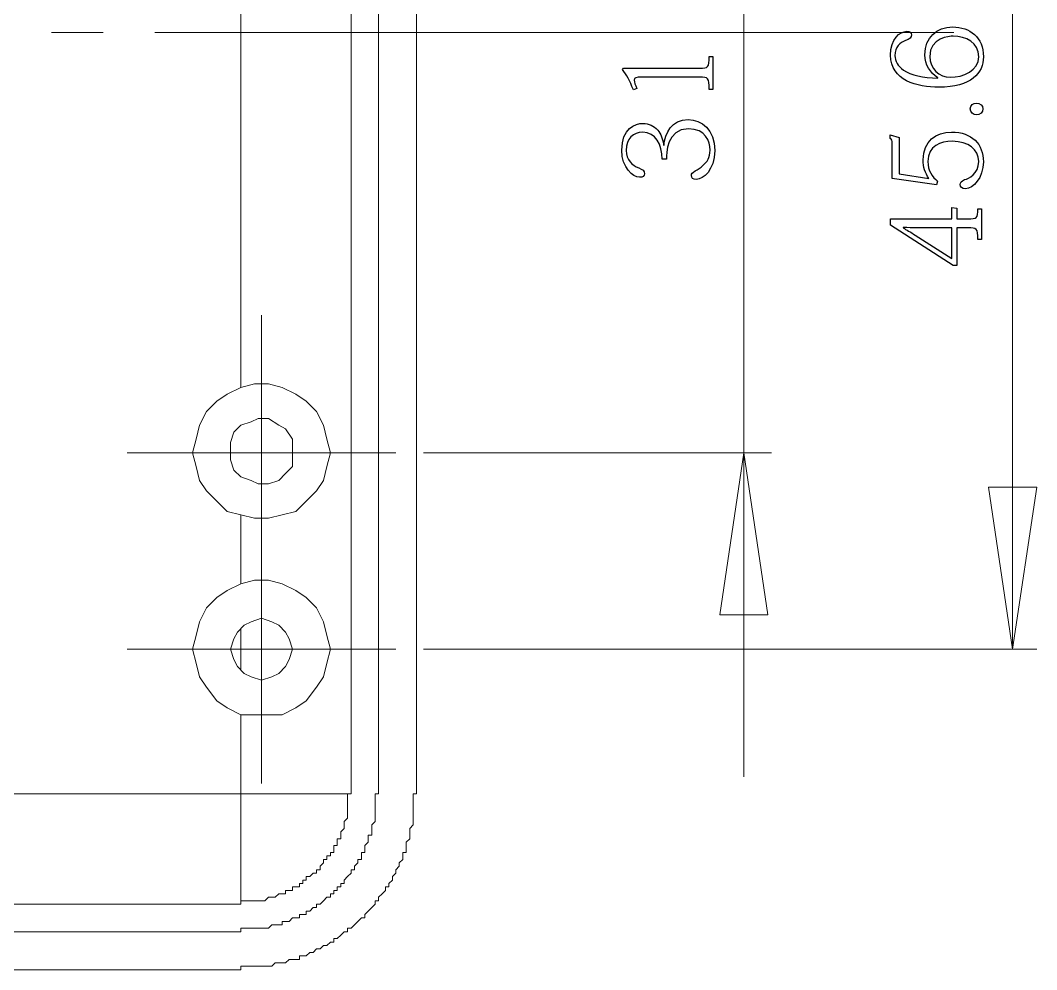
# Model space of a CAD drawing. Header units: millimetres. Extents: x -115 to 130, y -79 to 93.
# Drawn here: x 94.73 to 119.7, y 35.93 to 59.26 of the extents above; entities that cross this region are included whole.
import ezdxf

# ---------------------------------------------------------------- set-up
doc = ezdxf.new("R2010")
doc.units = ezdxf.units.MM
doc.header["$MEASUREMENT"] = 0
doc.layers.add('layer 1', color=7, linetype='Continuous')

msp = doc.modelspace()

# ---------------------------------------------------------------- linework, layer by layer
at = {"layer": 'layer 1', "lineweight": 18}
for points in [[(102.8559, 40.2519), (102.8559, 40.2519), (102.8559, 77.6746), (102.8559, 77.6746)], [(103.5332, 40.2519), (103.5332, 40.2519), (103.5332, 77.6746), (103.5332, 77.6746)], [(104.4646, 77.6746), (104.4646, 77.6746), (104.4646, 40.2519), (104.4646, 40.2519)], [(119.1119, 74.1186), (119.1119, 74.1186), (119.1119, 43.8079), (119.1119, 43.8079)], [(112.5079, 69.2926), (112.5079, 69.2926), (112.5079, 48.6339), (112.5079, 48.6339)], [(100.1466, 67.6839), (100.1466, 67.6839), (100.1466, 50.2426), (100.1466, 50.2426)], [(95.4899, 58.9633), (95.4899, 58.9633), (96.7599, 58.9633), (96.7599, 58.9633)], [(98.0299, 58.9633), (98.0299, 58.9633), (117.6726, 58.9633), (117.6726, 58.9633)], [(100.6546, 50.3273), (100.6546, 50.3273), (100.6546, 52.0206), (100.6546, 52.0206)], [(100.6546, 48.6339), (100.6546, 48.6339), (100.6546, 50.3273), (100.6546, 50.3273)], [(98.9612, 48.6339), (98.9612, 48.6339), (97.3526, 48.6339), (97.3526, 48.6339)], [(100.6546, 48.6339), (100.6546, 48.6339), (98.9612, 48.6339), (98.9612, 48.6339)], [(100.6546, 48.6339), (100.6546, 48.6339), (102.3479, 48.6339), (102.3479, 48.6339)], [(100.6546, 48.6339), (100.6546, 48.6339), (100.6546, 47.0253), (100.6546, 47.0253)], [(102.3479, 48.6339), (102.3479, 48.6339), (103.9566, 48.6339), (103.9566, 48.6339)], [(104.6339, 48.6339), (104.6339, 48.6339), (113.1852, 48.6339), (113.1852, 48.6339)], [(111.9152, 44.6546), (111.9152, 44.6546), (112.5079, 48.6339), (112.5079, 48.6339)], [(112.5079, 48.6339), (112.5079, 48.6339), (113.1006, 44.6546), (113.1006, 44.6546)], [(112.5079, 48.6339), (112.5079, 48.6339), (112.5079, 40.6753), (112.5079, 40.6753)], [(119.1119, 43.8079), (119.1119, 43.8079), (118.5192, 47.7873), (118.5192, 47.7873)], [(118.5192, 47.7873), (118.5192, 47.7873), (119.7046, 47.7873), (119.7046, 47.7873)], [(119.7046, 47.7873), (119.7046, 47.7873), (119.1119, 43.8079), (119.1119, 43.8079)], [(100.1466, 47.1099), (100.1466, 47.1099), (100.1466, 45.4166), (100.1466, 45.4166)], [(100.6546, 45.5013), (100.6546, 45.5013), (100.6546, 47.1099), (100.6546, 47.1099)], [(100.6546, 47.0253), (100.6546, 47.0253), (100.6546, 45.3319), (100.6546, 45.3319)], [(100.6546, 43.8079), (100.6546, 43.8079), (100.6546, 45.5013), (100.6546, 45.5013)], [(113.1006, 44.6546), (113.1006, 44.6546), (111.9152, 44.6546), (111.9152, 44.6546)], [(100.1466, 44.3159), (100.1466, 44.3159), (100.1466, 43.2999), (100.1466, 43.2999)], [(98.9612, 43.8079), (98.9612, 43.8079), (97.3526, 43.8079), (97.3526, 43.8079)], [(100.6546, 43.8079), (100.6546, 43.8079), (98.9612, 43.8079), (98.9612, 43.8079)], [(100.6546, 43.8079), (100.6546, 43.8079), (102.3479, 43.8079), (102.3479, 43.8079)], [(100.6546, 43.8079), (100.6546, 43.8079), (100.6546, 42.1146), (100.6546, 42.1146)], [(102.3479, 43.8079), (102.3479, 43.8079), (103.9566, 43.8079), (103.9566, 43.8079)], [(104.6339, 43.8079), (104.6339, 43.8079), (119.7046, 43.8079), (119.7046, 43.8079)], [(100.1466, 42.1993), (100.1466, 42.1993), (100.1466, 40.2519), (100.1466, 40.2519)], [(100.6546, 42.1146), (100.6546, 42.1146), (100.6546, 40.5059), (100.6546, 40.5059)], [(100.1466, 40.2519), (100.1466, 40.2519), (55.6119, 40.2519), (55.6119, 40.2519)], [(100.1466, 40.2519), (100.1466, 40.2519), (100.1466, 37.5426), (100.1466, 37.5426)], [(100.1466, 40.2519), (100.1466, 40.2519), (102.8559, 40.2519), (102.8559, 40.2519)], [(19.6286, 37.5426), (19.6286, 37.5426), (100.1466, 37.5426), (100.1466, 37.5426)], [(19.6286, 36.8653), (19.6286, 36.8653), (100.1466, 36.8653), (100.1466, 36.8653)], [(100.1466, 35.9339), (100.1466, 35.9339), (19.6286, 35.9339), (19.6286, 35.9339)]]:
    msp.add_open_spline(points, degree=3, dxfattribs=at)
at = {"layer": 'layer 1'}
for points, knots in [([(117.277, 57.8434), (116.9112, 57.8434), (116.6156, 57.9165), (116.4297, 58.0354), (116.4297, 58.0354), (116.2895, 58.136), (116.2224, 58.267), (116.2224, 58.392), (116.2224, 58.392), (116.2224, 58.6084), (116.3504, 58.7212), (116.4784, 58.7639), (116.4784, 58.7639), (116.5851, 58.8065), (116.6278, 58.8401), (116.6278, 58.9041), (116.6278, 58.9041), (116.6278, 58.9589), (116.5821, 58.9925), (116.512, 58.9925), (116.512, 58.9925), (116.3443, 58.9925), (116.1127, 58.8004), (116.1127, 58.4073), (116.1127, 58.4073), (116.1127, 57.7824), (116.771, 57.6178), (117.2983, 57.6178), (117.2983, 57.6178), (118.0969, 57.6178), (118.3956, 57.9683), (118.3956, 58.3676), (118.3956, 58.3676), (118.3956, 58.8492), (118.0603, 59.0991), (117.6428, 59.0991), (117.6428, 59.0991), (117.2435, 59.0991), (116.957, 58.837), (116.957, 58.4164), (116.957, 58.4164), (116.957, 58.1695), (117.085, 57.9714), (117.277, 57.8525), (117.277, 57.8525), (117.277, 57.8525), (117.277, 57.8434), (117.277, 57.8434)], [0, 0, 0, 0, 0.0769231, 0.0769231, 0.0769231, 0.0769231, 0.1538462, 0.1538462, 0.1538462, 0.1538462, 0.2307692, 0.2307692, 0.2307692, 0.2307692, 0.3076923, 0.3076923, 0.3076923, 0.3076923, 0.3846154, 0.3846154, 0.3846154, 0.3846154, 0.4615385, 0.4615385, 0.4615385, 0.4615385, 0.5384615, 0.5384615, 0.5384615, 0.5384615, 0.6153846, 0.6153846, 0.6153846, 0.6153846, 0.6923077, 0.6923077, 0.6923077, 0.6923077, 0.7692308, 0.7692308, 0.7692308, 0.7692308, 0.8461538, 0.8461538, 0.8461538, 0.8461538, 1, 1, 1, 1]), ([(117.655, 58.8736), (117.9598, 58.8736), (118.2828, 58.7151), (118.2828, 58.3676), (118.2828, 58.3676), (118.2828, 58.0323), (117.8988, 57.8617), (117.5788, 57.8617), (117.5788, 57.8617), (117.3136, 57.8617), (117.0758, 58.072), (117.0758, 58.3737), (117.0758, 58.3737), (117.0758, 58.837), (117.5605, 58.8736), (117.655, 58.8736)], [0, 0, 0, 0, 0.2, 0.2, 0.2, 0.2, 0.4, 0.4, 0.4, 0.4, 0.6, 0.6, 0.6, 0.6, 1, 1, 1, 1]), ([(111.4137, 57.866), (111.6362, 57.866), (111.6545, 57.8508), (111.6545, 57.5643), (111.6545, 57.5643), (111.6545, 57.5643), (111.7459, 57.5643), (111.7459, 57.5643), (111.7459, 57.5643), (111.7459, 57.5643), (111.7459, 58.3751), (111.7459, 58.3751), (111.7459, 58.3751), (111.7459, 58.3751), (111.6545, 58.3751), (111.6545, 58.3751), (111.6545, 58.3751), (111.6545, 58.1007), (111.6362, 58.0855), (111.4137, 58.0855), (111.4137, 58.0855), (111.4137, 58.0855), (109.5483, 58.0855), (109.5483, 58.0855), (109.5483, 58.0855), (109.5483, 58.0855), (109.527, 58.052), (109.527, 58.052), (109.527, 58.052), (109.6214, 57.9209), (109.7037, 57.7776), (109.7921, 57.5582), (109.7921, 57.5582), (109.7921, 57.5582), (109.8775, 57.5856), (109.8775, 57.5856), (109.8775, 57.5856), (109.8409, 57.6801), (109.8135, 57.738), (109.8135, 57.7929), (109.8135, 57.7929), (109.8135, 57.8508), (109.8683, 57.866), (109.9903, 57.866), (109.9903, 57.866), (109.9903, 57.866), (111.4137, 57.866), (111.4137, 57.866)], [0, 0, 0, 0, 0.0769231, 0.0769231, 0.0769231, 0.0769231, 0.1538462, 0.1538462, 0.1538462, 0.1538462, 0.2307692, 0.2307692, 0.2307692, 0.2307692, 0.3076923, 0.3076923, 0.3076923, 0.3076923, 0.3846154, 0.3846154, 0.3846154, 0.3846154, 0.4615385, 0.4615385, 0.4615385, 0.4615385, 0.5384615, 0.5384615, 0.5384615, 0.5384615, 0.6153846, 0.6153846, 0.6153846, 0.6153846, 0.6923077, 0.6923077, 0.6923077, 0.6923077, 0.7692308, 0.7692308, 0.7692308, 0.7692308, 0.8461538, 0.8461538, 0.8461538, 0.8461538, 1, 1, 1, 1]), ([(118.0725, 57.0844), (118.0725, 57.0021), (118.1426, 56.9411), (118.228, 56.9411), (118.228, 56.9411), (118.3103, 56.9411), (118.3834, 57.0021), (118.3834, 57.0844), (118.3834, 57.0844), (118.3834, 57.1697), (118.3103, 57.2307), (118.228, 57.2307), (118.228, 57.2307), (118.1487, 57.2307), (118.0725, 57.1758), (118.0725, 57.0844)], [0, 0, 0, 0, 0.2, 0.2, 0.2, 0.2, 0.4, 0.4, 0.4, 0.4, 0.6, 0.6, 0.6, 0.6, 1, 1, 1, 1]), ([(110.5389, 56.1866), (110.5176, 56.3451), (110.4657, 56.4731), (110.3926, 56.5645), (110.3926, 56.5645), (110.2981, 56.6743), (110.167, 56.7291), (110.0329, 56.7291), (110.0329, 56.7291), (109.8318, 56.7291), (109.5087, 56.6133), (109.5087, 56.0707), (109.5087, 56.0707), (109.5087, 55.6379), (109.783, 55.4063), (109.9445, 55.4063), (109.9445, 55.4063), (110.0238, 55.4063), (110.0695, 55.4368), (110.0695, 55.4916), (110.0695, 55.4916), (110.0695, 55.5709), (110.0207, 55.5983), (109.9232, 55.6349), (109.9232, 55.6349), (109.7677, 55.6867), (109.6184, 55.833), (109.6184, 56.0647), (109.6184, 56.0647), (109.6184, 56.3542), (109.7891, 56.5127), (110.0238, 56.5127), (110.0238, 56.5127), (110.3408, 56.5127), (110.4993, 56.211), (110.4993, 55.8543), (110.4993, 55.8543), (110.4993, 55.8543), (110.6059, 55.8543), (110.6059, 55.8543), (110.6059, 55.8543), (110.6059, 55.9854), (110.6059, 56.595), (111.1485, 56.595), (111.1485, 56.595), (111.563, 56.595), (111.6788, 56.2963), (111.6788, 56.0707), (111.6788, 56.0707), (111.6788, 55.8848), (111.5996, 55.7812), (111.5112, 55.705), (111.5112, 55.705), (111.4472, 55.6318), (111.371, 55.5922), (111.3131, 55.5617), (111.3131, 55.5617), (111.2399, 55.5221), (111.2186, 55.4916), (111.2186, 55.449), (111.2186, 55.449), (111.2186, 55.3849), (111.2613, 55.3545), (111.3405, 55.3545), (111.3405, 55.3545), (111.5051, 55.3545), (111.7916, 55.577), (111.7916, 56.0647), (111.7916, 56.0647), (111.7916, 56.5859), (111.4655, 56.8236), (111.1363, 56.8236), (111.1363, 56.8236), (110.7401, 56.8236), (110.5694, 56.5005), (110.545, 56.1866), (110.545, 56.1866), (110.545, 56.1866), (110.5389, 56.1866), (110.5389, 56.1866)], [0, 0, 0, 0, 0.047619, 0.047619, 0.047619, 0.047619, 0.0952381, 0.0952381, 0.0952381, 0.0952381, 0.1428571, 0.1428571, 0.1428571, 0.1428571, 0.1904762, 0.1904762, 0.1904762, 0.1904762, 0.2380952, 0.2380952, 0.2380952, 0.2380952, 0.2857143, 0.2857143, 0.2857143, 0.2857143, 0.3333333, 0.3333333, 0.3333333, 0.3333333, 0.3809524, 0.3809524, 0.3809524, 0.3809524, 0.4285714, 0.4285714, 0.4285714, 0.4285714, 0.4761905, 0.4761905, 0.4761905, 0.4761905, 0.5238095, 0.5238095, 0.5238095, 0.5238095, 0.5714286, 0.5714286, 0.5714286, 0.5714286, 0.6190476, 0.6190476, 0.6190476, 0.6190476, 0.6666667, 0.6666667, 0.6666667, 0.6666667, 0.7142857, 0.7142857, 0.7142857, 0.7142857, 0.7619048, 0.7619048, 0.7619048, 0.7619048, 0.8095238, 0.8095238, 0.8095238, 0.8095238, 0.8571429, 0.8571429, 0.8571429, 0.8571429, 0.9047619, 0.9047619, 0.9047619, 0.9047619, 1, 1, 1, 1]), ([(117.2709, 55.3104), (117.1398, 55.4049), (117.0301, 55.5695), (117.0301, 55.792), (117.0301, 55.792), (117.0301, 56.1913), (117.3441, 56.2888), (117.6306, 56.2888), (117.6306, 56.2888), (118.0329, 56.2888), (118.2798, 56.0968), (118.2798, 55.792), (118.2798, 55.792), (118.2798, 55.4842), (118.0329, 55.3775), (117.9323, 55.347), (117.9323, 55.347), (117.847, 55.3104), (117.8256, 55.2769), (117.8256, 55.2281), (117.8256, 55.2281), (117.8256, 55.1733), (117.8653, 55.1245), (117.9567, 55.1245), (117.9567, 55.1245), (118.1365, 55.1245), (118.3956, 55.3927), (118.3956, 55.7859), (118.3956, 55.7859), (118.3956, 56.2187), (118.1152, 56.5174), (117.6092, 56.5174), (117.6092, 56.5174), (117.2313, 56.5174), (116.9143, 56.298), (116.9143, 55.8347), (116.9143, 55.8347), (116.9143, 55.6549), (116.9631, 55.5116), (117.0575, 55.3775), (117.0575, 55.3775), (117.0575, 55.3775), (117.0545, 55.3714), (117.0545, 55.3714), (117.0545, 55.3714), (117.0545, 55.3714), (116.3291, 55.4903), (116.3291, 55.4903), (116.3291, 55.4903), (116.3291, 55.4903), (116.3291, 56.3833), (116.3291, 56.3833), (116.3291, 56.3833), (116.3291, 56.3833), (116.1005, 56.4473), (116.1005, 56.4473), (116.1005, 56.4473), (116.1005, 56.4473), (116.1005, 56.3559), (116.1005, 56.3559), (116.1005, 56.3559), (116.1462, 56.3376), (116.1523, 56.3254), (116.1523, 56.2187), (116.1523, 56.2187), (116.1523, 56.2187), (116.1523, 55.3775), (116.1523, 55.3775), (116.1523, 55.3775), (116.1523, 55.3775), (117.2435, 55.222), (117.2435, 55.222), (117.2435, 55.222), (117.2435, 55.222), (117.2709, 55.3104), (117.2709, 55.3104)], [0, 0, 0, 0, 0.05, 0.05, 0.05, 0.05, 0.1, 0.1, 0.1, 0.1, 0.15, 0.15, 0.15, 0.15, 0.2, 0.2, 0.2, 0.2, 0.25, 0.25, 0.25, 0.25, 0.3, 0.3, 0.3, 0.3, 0.35, 0.35, 0.35, 0.35, 0.4, 0.4, 0.4, 0.4, 0.45, 0.45, 0.45, 0.45, 0.5, 0.5, 0.5, 0.5, 0.55, 0.55, 0.55, 0.55, 0.6, 0.6, 0.6, 0.6, 0.65, 0.65, 0.65, 0.65, 0.7, 0.7, 0.7, 0.7, 0.75, 0.75, 0.75, 0.75, 0.8, 0.8, 0.8, 0.8, 0.85, 0.85, 0.85, 0.85, 0.9, 0.9, 0.9, 0.9, 1, 1, 1, 1]), ([(118.0177, 54.1644), (118.231, 54.1644), (118.2585, 54.1522), (118.2585, 53.8778), (118.2585, 53.8778), (118.2585, 53.8778), (118.3499, 53.8778), (118.3499, 53.8778), (118.3499, 53.8778), (118.3499, 53.8778), (118.3499, 54.6307), (118.3499, 54.6307), (118.3499, 54.6307), (118.3499, 54.6307), (118.2585, 54.6307), (118.2585, 54.6307), (118.2585, 54.6307), (118.2585, 54.3991), (118.2341, 54.3838), (118.0177, 54.3838), (118.0177, 54.3838), (118.0177, 54.3838), (117.7433, 54.3838), (117.7433, 54.3838), (117.7433, 54.3838), (117.7433, 54.3838), (117.7433, 54.6429), (117.7433, 54.6429), (117.7433, 54.6429), (117.7433, 54.6429), (117.6184, 54.6612), (117.6184, 54.6612), (117.6184, 54.6612), (117.6184, 54.6612), (117.6184, 54.3838), (117.6184, 54.3838), (117.6184, 54.3838), (117.6184, 54.3838), (116.1157, 54.3838), (116.1157, 54.3838), (116.1157, 54.3838), (116.1157, 54.3838), (116.1157, 54.2314), (116.1157, 54.2314), (116.1157, 54.2314), (116.1157, 54.2314), (117.6489, 53.2378), (117.6489, 53.2378), (117.6489, 53.2378), (117.6489, 53.2378), (117.7433, 53.2378), (117.7433, 53.2378), (117.7433, 53.2378), (117.7433, 53.2378), (117.7433, 54.1644), (117.7433, 54.1644), (117.7433, 54.1644), (117.7433, 54.1644), (118.0177, 54.1644), (118.0177, 54.1644)], [0, 0, 0, 0, 0.0625, 0.0625, 0.0625, 0.0625, 0.125, 0.125, 0.125, 0.125, 0.1875, 0.1875, 0.1875, 0.1875, 0.25, 0.25, 0.25, 0.25, 0.3125, 0.3125, 0.3125, 0.3125, 0.375, 0.375, 0.375, 0.375, 0.4375, 0.4375, 0.4375, 0.4375, 0.5, 0.5, 0.5, 0.5, 0.5625, 0.5625, 0.5625, 0.5625, 0.625, 0.625, 0.625, 0.625, 0.6875, 0.6875, 0.6875, 0.6875, 0.75, 0.75, 0.75, 0.75, 0.8125, 0.8125, 0.8125, 0.8125, 0.875, 0.875, 0.875, 0.875, 1, 1, 1, 1]), ([(116.4236, 54.1705), (116.5394, 54.1674), (116.6552, 54.1644), (116.7406, 54.1644), (116.7406, 54.1644), (116.7406, 54.1644), (117.6184, 54.1644), (117.6184, 54.1644), (117.6184, 54.1644), (117.6184, 54.1644), (117.6184, 53.4085), (117.6184, 53.4085), (117.6184, 53.4085), (117.6184, 53.4085), (116.7192, 53.9815), (116.7192, 53.9815), (116.7192, 53.9815), (116.6003, 54.0638), (116.4967, 54.1125), (116.4236, 54.1613), (116.4236, 54.1613), (116.4236, 54.1613), (116.4236, 54.1705), (116.4236, 54.1705)], [0, 0, 0, 0, 0.1428571, 0.1428571, 0.1428571, 0.1428571, 0.2857143, 0.2857143, 0.2857143, 0.2857143, 0.4285714, 0.4285714, 0.4285714, 0.4285714, 0.5714286, 0.5714286, 0.5714286, 0.5714286, 0.7142857, 0.7142857, 0.7142857, 0.7142857, 1, 1, 1, 1])]:
    msp.add_open_spline(points, degree=3, knots=knots, dxfattribs=at)
at = {"layer": 'layer 1', "lineweight": 18}
for points, knots in [([(98.9612, 48.6339), (98.9612, 48.6339), (99.0459, 48.2953), (99.0459, 48.2953), (99.0459, 48.2953), (99.0459, 48.2953), (99.1306, 47.9566), (99.1306, 47.9566), (99.1306, 47.9566), (99.1306, 47.9566), (99.2999, 47.7026), (99.2999, 47.7026), (99.2999, 47.7026), (99.2999, 47.7026), (99.5539, 47.4486), (99.5539, 47.4486), (99.5539, 47.4486), (99.5539, 47.4486), (99.8079, 47.1946), (99.8079, 47.1946), (99.8079, 47.1946), (99.8079, 47.1946), (100.1466, 47.1099), (100.1466, 47.1099), (100.1466, 47.1099), (100.1466, 47.1099), (100.4852, 47.0253), (100.4852, 47.0253), (100.4852, 47.0253), (100.4852, 47.0253), (100.8239, 47.0253), (100.8239, 47.0253), (100.8239, 47.0253), (100.8239, 47.0253), (101.1626, 47.1099), (101.1626, 47.1099), (101.1626, 47.1099), (101.1626, 47.1099), (101.5012, 47.1946), (101.5012, 47.1946), (101.5012, 47.1946), (101.5012, 47.1946), (101.7552, 47.4486), (101.7552, 47.4486), (101.7552, 47.4486), (101.7552, 47.4486), (102.0092, 47.7026), (102.0092, 47.7026), (102.0092, 47.7026), (102.0092, 47.7026), (102.1786, 47.9566), (102.1786, 47.9566), (102.1786, 47.9566), (102.1786, 47.9566), (102.2632, 48.2953), (102.2632, 48.2953), (102.2632, 48.2953), (102.2632, 48.2953), (102.3479, 48.6339), (102.3479, 48.6339), (102.3479, 48.6339), (102.3479, 48.6339), (102.2632, 48.9726), (102.2632, 48.9726), (102.2632, 48.9726), (102.2632, 48.9726), (102.1786, 49.3113), (102.1786, 49.3113), (102.1786, 49.3113), (102.1786, 49.3113), (102.0092, 49.6499), (102.0092, 49.6499), (102.0092, 49.6499), (102.0092, 49.6499), (101.7552, 49.9039), (101.7552, 49.9039), (101.7552, 49.9039), (101.7552, 49.9039), (101.5012, 50.0733), (101.5012, 50.0733), (101.5012, 50.0733), (101.5012, 50.0733), (101.1626, 50.2426), (101.1626, 50.2426), (101.1626, 50.2426), (101.1626, 50.2426), (100.8239, 50.3273), (100.8239, 50.3273), (100.8239, 50.3273), (100.8239, 50.3273), (100.4852, 50.3273), (100.4852, 50.3273), (100.4852, 50.3273), (100.4852, 50.3273), (100.1466, 50.2426), (100.1466, 50.2426), (100.1466, 50.2426), (100.1466, 50.2426), (99.8079, 50.0733), (99.8079, 50.0733), (99.8079, 50.0733), (99.8079, 50.0733), (99.5539, 49.9039), (99.5539, 49.9039), (99.5539, 49.9039), (99.5539, 49.9039), (99.2999, 49.6499), (99.2999, 49.6499), (99.2999, 49.6499), (99.2999, 49.6499), (99.1306, 49.3113), (99.1306, 49.3113), (99.1306, 49.3113), (99.1306, 49.3113), (99.0459, 48.9726), (99.0459, 48.9726), (99.0459, 48.9726), (99.0459, 48.9726), (98.9612, 48.6339), (98.9612, 48.6339)], [0, 0, 0, 0, 0.0322581, 0.0322581, 0.0322581, 0.0322581, 0.0645161, 0.0645161, 0.0645161, 0.0645161, 0.0967742, 0.0967742, 0.0967742, 0.0967742, 0.1290323, 0.1290323, 0.1290323, 0.1290323, 0.1612903, 0.1612903, 0.1612903, 0.1612903, 0.1935484, 0.1935484, 0.1935484, 0.1935484, 0.2258065, 0.2258065, 0.2258065, 0.2258065, 0.2580645, 0.2580645, 0.2580645, 0.2580645, 0.2903226, 0.2903226, 0.2903226, 0.2903226, 0.3225806, 0.3225806, 0.3225806, 0.3225806, 0.3548387, 0.3548387, 0.3548387, 0.3548387, 0.3870968, 0.3870968, 0.3870968, 0.3870968, 0.4193548, 0.4193548, 0.4193548, 0.4193548, 0.4516129, 0.4516129, 0.4516129, 0.4516129, 0.483871, 0.483871, 0.483871, 0.483871, 0.516129, 0.516129, 0.516129, 0.516129, 0.5483871, 0.5483871, 0.5483871, 0.5483871, 0.5806452, 0.5806452, 0.5806452, 0.5806452, 0.6129032, 0.6129032, 0.6129032, 0.6129032, 0.6451613, 0.6451613, 0.6451613, 0.6451613, 0.6774194, 0.6774194, 0.6774194, 0.6774194, 0.7096774, 0.7096774, 0.7096774, 0.7096774, 0.7419355, 0.7419355, 0.7419355, 0.7419355, 0.7741935, 0.7741935, 0.7741935, 0.7741935, 0.8064516, 0.8064516, 0.8064516, 0.8064516, 0.8387097, 0.8387097, 0.8387097, 0.8387097, 0.8709677, 0.8709677, 0.8709677, 0.8709677, 0.9032258, 0.9032258, 0.9032258, 0.9032258, 0.9354839, 0.9354839, 0.9354839, 0.9354839, 1, 1, 1, 1]), ([(99.8926, 48.6339), (99.8926, 48.6339), (99.8926, 48.4646), (99.8926, 48.4646), (99.8926, 48.4646), (99.8926, 48.4646), (99.9772, 48.2106), (99.9772, 48.2106), (99.9772, 48.2106), (99.9772, 48.2106), (100.1466, 48.0413), (100.1466, 48.0413), (100.1466, 48.0413), (100.1466, 48.0413), (100.4006, 47.9566), (100.4006, 47.9566), (100.4006, 47.9566), (100.4006, 47.9566), (100.5699, 47.8719), (100.5699, 47.8719), (100.5699, 47.8719), (100.5699, 47.8719), (100.8239, 47.8719), (100.8239, 47.8719), (100.8239, 47.8719), (100.8239, 47.8719), (101.0779, 47.9566), (101.0779, 47.9566), (101.0779, 47.9566), (101.0779, 47.9566), (101.2472, 48.1259), (101.2472, 48.1259), (101.2472, 48.1259), (101.2472, 48.1259), (101.4166, 48.2953), (101.4166, 48.2953), (101.4166, 48.2953), (101.4166, 48.2953), (101.4166, 48.9726), (101.4166, 48.9726), (101.4166, 48.9726), (101.4166, 48.9726), (101.2472, 49.2266), (101.2472, 49.2266), (101.2472, 49.2266), (101.2472, 49.2266), (101.0779, 49.3113), (101.0779, 49.3113), (101.0779, 49.3113), (101.0779, 49.3113), (100.8239, 49.4806), (100.8239, 49.4806), (100.8239, 49.4806), (100.8239, 49.4806), (100.5699, 49.4806), (100.5699, 49.4806), (100.5699, 49.4806), (100.5699, 49.4806), (100.4006, 49.3959), (100.4006, 49.3959), (100.4006, 49.3959), (100.4006, 49.3959), (100.1466, 49.3113), (100.1466, 49.3113), (100.1466, 49.3113), (100.1466, 49.3113), (99.9772, 49.1419), (99.9772, 49.1419), (99.9772, 49.1419), (99.9772, 49.1419), (99.8926, 48.8879), (99.8926, 48.8879), (99.8926, 48.8879), (99.8926, 48.8879), (99.8926, 48.6339), (99.8926, 48.6339)], [0, 0, 0, 0, 0.05, 0.05, 0.05, 0.05, 0.1, 0.1, 0.1, 0.1, 0.15, 0.15, 0.15, 0.15, 0.2, 0.2, 0.2, 0.2, 0.25, 0.25, 0.25, 0.25, 0.3, 0.3, 0.3, 0.3, 0.35, 0.35, 0.35, 0.35, 0.4, 0.4, 0.4, 0.4, 0.45, 0.45, 0.45, 0.45, 0.5, 0.5, 0.5, 0.5, 0.55, 0.55, 0.55, 0.55, 0.6, 0.6, 0.6, 0.6, 0.65, 0.65, 0.65, 0.65, 0.7, 0.7, 0.7, 0.7, 0.75, 0.75, 0.75, 0.75, 0.8, 0.8, 0.8, 0.8, 0.85, 0.85, 0.85, 0.85, 0.9, 0.9, 0.9, 0.9, 1, 1, 1, 1]), ([(102.3479, 43.8079), (102.3479, 43.8079), (102.2632, 44.1466), (102.2632, 44.1466), (102.2632, 44.1466), (102.2632, 44.1466), (102.1786, 44.4853), (102.1786, 44.4853), (102.1786, 44.4853), (102.1786, 44.4853), (102.0092, 44.8239), (102.0092, 44.8239), (102.0092, 44.8239), (102.0092, 44.8239), (101.7552, 45.0779), (101.7552, 45.0779), (101.7552, 45.0779), (101.7552, 45.0779), (101.5012, 45.2473), (101.5012, 45.2473), (101.5012, 45.2473), (101.5012, 45.2473), (101.1626, 45.4166), (101.1626, 45.4166), (101.1626, 45.4166), (101.1626, 45.4166), (100.8239, 45.5013), (100.8239, 45.5013), (100.8239, 45.5013), (100.8239, 45.5013), (100.4852, 45.5013), (100.4852, 45.5013), (100.4852, 45.5013), (100.4852, 45.5013), (100.1466, 45.4166), (100.1466, 45.4166), (100.1466, 45.4166), (100.1466, 45.4166), (99.8079, 45.2473), (99.8079, 45.2473), (99.8079, 45.2473), (99.8079, 45.2473), (99.5539, 45.0779), (99.5539, 45.0779), (99.5539, 45.0779), (99.5539, 45.0779), (99.2999, 44.8239), (99.2999, 44.8239), (99.2999, 44.8239), (99.2999, 44.8239), (99.1306, 44.4853), (99.1306, 44.4853), (99.1306, 44.4853), (99.1306, 44.4853), (99.0459, 44.1466), (99.0459, 44.1466), (99.0459, 44.1466), (99.0459, 44.1466), (98.9612, 43.8079), (98.9612, 43.8079), (98.9612, 43.8079), (98.9612, 43.8079), (99.0459, 43.4693), (99.0459, 43.4693), (99.0459, 43.4693), (99.0459, 43.4693), (99.1306, 43.1306), (99.1306, 43.1306), (99.1306, 43.1306), (99.1306, 43.1306), (99.2999, 42.8766), (99.2999, 42.8766), (99.2999, 42.8766), (99.2999, 42.8766), (99.5539, 42.5379), (99.5539, 42.5379), (99.5539, 42.5379), (99.5539, 42.5379), (99.8079, 42.3686), (99.8079, 42.3686), (99.8079, 42.3686), (99.8079, 42.3686), (100.1466, 42.1993), (100.1466, 42.1993), (100.1466, 42.1993), (100.1466, 42.1993), (101.1626, 42.1993), (101.1626, 42.1993), (101.1626, 42.1993), (101.1626, 42.1993), (101.5012, 42.3686), (101.5012, 42.3686), (101.5012, 42.3686), (101.5012, 42.3686), (101.7552, 42.5379), (101.7552, 42.5379), (101.7552, 42.5379), (101.7552, 42.5379), (102.0092, 42.8766), (102.0092, 42.8766), (102.0092, 42.8766), (102.0092, 42.8766), (102.1786, 43.1306), (102.1786, 43.1306), (102.1786, 43.1306), (102.1786, 43.1306), (102.2632, 43.4693), (102.2632, 43.4693), (102.2632, 43.4693), (102.2632, 43.4693), (102.3479, 43.8079), (102.3479, 43.8079)], [0, 0, 0, 0, 0.0344828, 0.0344828, 0.0344828, 0.0344828, 0.0689655, 0.0689655, 0.0689655, 0.0689655, 0.1034483, 0.1034483, 0.1034483, 0.1034483, 0.137931, 0.137931, 0.137931, 0.137931, 0.1724138, 0.1724138, 0.1724138, 0.1724138, 0.2068966, 0.2068966, 0.2068966, 0.2068966, 0.2413793, 0.2413793, 0.2413793, 0.2413793, 0.2758621, 0.2758621, 0.2758621, 0.2758621, 0.3103448, 0.3103448, 0.3103448, 0.3103448, 0.3448276, 0.3448276, 0.3448276, 0.3448276, 0.3793103, 0.3793103, 0.3793103, 0.3793103, 0.4137931, 0.4137931, 0.4137931, 0.4137931, 0.4482759, 0.4482759, 0.4482759, 0.4482759, 0.4827586, 0.4827586, 0.4827586, 0.4827586, 0.5172414, 0.5172414, 0.5172414, 0.5172414, 0.5517241, 0.5517241, 0.5517241, 0.5517241, 0.5862069, 0.5862069, 0.5862069, 0.5862069, 0.6206897, 0.6206897, 0.6206897, 0.6206897, 0.6551724, 0.6551724, 0.6551724, 0.6551724, 0.6896552, 0.6896552, 0.6896552, 0.6896552, 0.7241379, 0.7241379, 0.7241379, 0.7241379, 0.7586207, 0.7586207, 0.7586207, 0.7586207, 0.7931034, 0.7931034, 0.7931034, 0.7931034, 0.8275862, 0.8275862, 0.8275862, 0.8275862, 0.862069, 0.862069, 0.862069, 0.862069, 0.8965517, 0.8965517, 0.8965517, 0.8965517, 0.9310345, 0.9310345, 0.9310345, 0.9310345, 1, 1, 1, 1]), ([(101.4166, 43.8079), (101.4166, 43.8079), (101.3319, 44.0619), (101.3319, 44.0619), (101.3319, 44.0619), (101.3319, 44.0619), (101.2472, 44.2313), (101.2472, 44.2313), (101.2472, 44.2313), (101.2472, 44.2313), (101.0779, 44.4006), (101.0779, 44.4006), (101.0779, 44.4006), (101.0779, 44.4006), (100.9086, 44.4853), (100.9086, 44.4853), (100.9086, 44.4853), (100.9086, 44.4853), (100.6546, 44.5699), (100.6546, 44.5699), (100.6546, 44.5699), (100.6546, 44.5699), (100.4006, 44.4853), (100.4006, 44.4853), (100.4006, 44.4853), (100.4006, 44.4853), (100.2312, 44.4006), (100.2312, 44.4006), (100.2312, 44.4006), (100.2312, 44.4006), (100.0619, 44.2313), (100.0619, 44.2313), (100.0619, 44.2313), (100.0619, 44.2313), (99.9772, 44.0619), (99.9772, 44.0619), (99.9772, 44.0619), (99.9772, 44.0619), (99.8926, 43.8079), (99.8926, 43.8079), (99.8926, 43.8079), (99.8926, 43.8079), (99.9772, 43.5539), (99.9772, 43.5539), (99.9772, 43.5539), (99.9772, 43.5539), (100.0619, 43.3846), (100.0619, 43.3846), (100.0619, 43.3846), (100.0619, 43.3846), (100.2312, 43.2153), (100.2312, 43.2153), (100.2312, 43.2153), (100.2312, 43.2153), (100.4006, 43.1306), (100.4006, 43.1306), (100.4006, 43.1306), (100.4006, 43.1306), (100.6546, 43.0459), (100.6546, 43.0459), (100.6546, 43.0459), (100.6546, 43.0459), (100.9086, 43.1306), (100.9086, 43.1306), (100.9086, 43.1306), (100.9086, 43.1306), (101.0779, 43.2153), (101.0779, 43.2153), (101.0779, 43.2153), (101.0779, 43.2153), (101.2472, 43.3846), (101.2472, 43.3846), (101.2472, 43.3846), (101.2472, 43.3846), (101.3319, 43.5539), (101.3319, 43.5539), (101.3319, 43.5539), (101.3319, 43.5539), (101.4166, 43.8079), (101.4166, 43.8079)], [0, 0, 0, 0, 0.047619, 0.047619, 0.047619, 0.047619, 0.0952381, 0.0952381, 0.0952381, 0.0952381, 0.1428571, 0.1428571, 0.1428571, 0.1428571, 0.1904762, 0.1904762, 0.1904762, 0.1904762, 0.2380952, 0.2380952, 0.2380952, 0.2380952, 0.2857143, 0.2857143, 0.2857143, 0.2857143, 0.3333333, 0.3333333, 0.3333333, 0.3333333, 0.3809524, 0.3809524, 0.3809524, 0.3809524, 0.4285714, 0.4285714, 0.4285714, 0.4285714, 0.4761905, 0.4761905, 0.4761905, 0.4761905, 0.5238095, 0.5238095, 0.5238095, 0.5238095, 0.5714286, 0.5714286, 0.5714286, 0.5714286, 0.6190476, 0.6190476, 0.6190476, 0.6190476, 0.6666667, 0.6666667, 0.6666667, 0.6666667, 0.7142857, 0.7142857, 0.7142857, 0.7142857, 0.7619048, 0.7619048, 0.7619048, 0.7619048, 0.8095238, 0.8095238, 0.8095238, 0.8095238, 0.8571429, 0.8571429, 0.8571429, 0.8571429, 0.9047619, 0.9047619, 0.9047619, 0.9047619, 1, 1, 1, 1]), ([(104.4646, 40.2519), (104.4646, 40.2519), (104.3799, 40.2519), (104.3799, 40.2519), (104.3799, 40.2519), (104.3799, 40.2519), (104.3799, 40.1673), (104.3799, 40.1673), (104.3799, 40.1673), (104.3799, 40.1673), (104.3799, 39.4899), (104.3799, 39.4899), (104.3799, 39.4899), (104.3799, 39.4899), (104.2952, 39.4053), (104.2952, 39.4053), (104.2952, 39.4053), (104.2952, 39.4053), (104.2952, 39.1513), (104.2952, 39.1513), (104.2952, 39.1513), (104.2952, 39.1513), (104.2106, 39.0666), (104.2106, 39.0666), (104.2106, 39.0666), (104.2106, 39.0666), (104.2106, 38.8126), (104.2106, 38.8126), (104.2106, 38.8126), (104.2106, 38.8126), (104.1259, 38.8126), (104.1259, 38.8126), (104.1259, 38.8126), (104.1259, 38.8126), (104.1259, 38.6433), (104.1259, 38.6433), (104.1259, 38.6433), (104.1259, 38.6433), (104.0412, 38.5586), (104.0412, 38.5586), (104.0412, 38.5586), (104.0412, 38.5586), (104.0412, 38.4739), (104.0412, 38.4739), (104.0412, 38.4739), (104.0412, 38.4739), (103.9566, 38.3893), (103.9566, 38.3893), (103.9566, 38.3893), (103.9566, 38.3893), (103.9566, 38.3046), (103.9566, 38.3046), (103.9566, 38.3046), (103.9566, 38.3046), (103.8719, 38.2199), (103.8719, 38.2199), (103.8719, 38.2199), (103.8719, 38.2199), (103.8719, 38.1353), (103.8719, 38.1353), (103.8719, 38.1353), (103.8719, 38.1353), (103.7872, 38.0506), (103.7872, 38.0506), (103.7872, 38.0506), (103.7872, 38.0506), (103.7872, 37.9659), (103.7872, 37.9659), (103.7872, 37.9659), (103.7872, 37.9659), (103.7026, 37.9659), (103.7026, 37.9659), (103.7026, 37.9659), (103.7026, 37.9659), (103.7026, 37.8813), (103.7026, 37.8813), (103.7026, 37.8813), (103.7026, 37.8813), (103.6179, 37.7966), (103.6179, 37.7966), (103.6179, 37.7966), (103.6179, 37.7966), (103.5332, 37.7119), (103.5332, 37.7119), (103.5332, 37.7119), (103.5332, 37.7119), (103.5332, 37.6273), (103.5332, 37.6273), (103.5332, 37.6273), (103.5332, 37.6273), (103.4486, 37.6273), (103.4486, 37.6273), (103.4486, 37.6273), (103.4486, 37.6273), (103.4486, 37.5426), (103.4486, 37.5426), (103.4486, 37.5426), (103.4486, 37.5426), (103.3639, 37.4579), (103.3639, 37.4579), (103.3639, 37.4579), (103.3639, 37.4579), (103.2792, 37.3733), (103.2792, 37.3733), (103.2792, 37.3733), (103.2792, 37.3733), (103.1946, 37.2886), (103.1946, 37.2886), (103.1946, 37.2886), (103.1946, 37.2886), (103.1946, 37.2039), (103.1946, 37.2039), (103.1946, 37.2039), (103.1946, 37.2039), (103.1099, 37.2039), (103.1099, 37.2039), (103.1099, 37.2039), (103.1099, 37.2039), (103.0252, 37.1193), (103.0252, 37.1193), (103.0252, 37.1193), (103.0252, 37.1193), (102.9406, 37.0346), (102.9406, 37.0346), (102.9406, 37.0346), (102.9406, 37.0346), (102.8559, 36.9499), (102.8559, 36.9499), (102.8559, 36.9499), (102.8559, 36.9499), (102.7712, 36.9499), (102.7712, 36.9499), (102.7712, 36.9499), (102.7712, 36.9499), (102.7712, 36.8653), (102.7712, 36.8653), (102.7712, 36.8653), (102.7712, 36.8653), (102.6866, 36.8653), (102.6866, 36.8653), (102.6866, 36.8653), (102.6866, 36.8653), (102.6019, 36.7806), (102.6019, 36.7806), (102.6019, 36.7806), (102.6019, 36.7806), (102.5172, 36.6959), (102.5172, 36.6959), (102.5172, 36.6959), (102.5172, 36.6959), (102.4326, 36.6959), (102.4326, 36.6959), (102.4326, 36.6959), (102.4326, 36.6959), (102.4326, 36.6113), (102.4326, 36.6113), (102.4326, 36.6113), (102.4326, 36.6113), (102.3479, 36.6113), (102.3479, 36.6113), (102.3479, 36.6113), (102.3479, 36.6113), (102.2632, 36.5266), (102.2632, 36.5266), (102.2632, 36.5266), (102.2632, 36.5266), (102.1786, 36.5266), (102.1786, 36.5266), (102.1786, 36.5266), (102.1786, 36.5266), (102.0939, 36.4419), (102.0939, 36.4419), (102.0939, 36.4419), (102.0939, 36.4419), (102.0092, 36.4419), (102.0092, 36.4419), (102.0092, 36.4419), (102.0092, 36.4419), (101.9246, 36.3573), (101.9246, 36.3573), (101.9246, 36.3573), (101.9246, 36.3573), (101.8399, 36.3573), (101.8399, 36.3573), (101.8399, 36.3573), (101.8399, 36.3573), (101.7552, 36.2726), (101.7552, 36.2726), (101.7552, 36.2726), (101.7552, 36.2726), (101.5859, 36.2726), (101.5859, 36.2726), (101.5859, 36.2726), (101.5859, 36.2726), (101.5859, 36.1879), (101.5859, 36.1879), (101.5859, 36.1879), (101.5859, 36.1879), (101.3319, 36.1879), (101.3319, 36.1879), (101.3319, 36.1879), (101.3319, 36.1879), (101.2472, 36.1033), (101.2472, 36.1033), (101.2472, 36.1033), (101.2472, 36.1033), (100.9932, 36.1033), (100.9932, 36.1033), (100.9932, 36.1033), (100.9932, 36.1033), (100.9086, 36.0186), (100.9086, 36.0186), (100.9086, 36.0186), (100.9086, 36.0186), (100.1466, 36.0186), (100.1466, 36.0186), (100.1466, 36.0186), (100.1466, 36.0186), (100.1466, 35.9339), (100.1466, 35.9339)], [0, 0, 0, 0, 0.0178571, 0.0178571, 0.0178571, 0.0178571, 0.0357143, 0.0357143, 0.0357143, 0.0357143, 0.0535714, 0.0535714, 0.0535714, 0.0535714, 0.0714286, 0.0714286, 0.0714286, 0.0714286, 0.0892857, 0.0892857, 0.0892857, 0.0892857, 0.1071429, 0.1071429, 0.1071429, 0.1071429, 0.125, 0.125, 0.125, 0.125, 0.1428571, 0.1428571, 0.1428571, 0.1428571, 0.1607143, 0.1607143, 0.1607143, 0.1607143, 0.1785714, 0.1785714, 0.1785714, 0.1785714, 0.1964286, 0.1964286, 0.1964286, 0.1964286, 0.2142857, 0.2142857, 0.2142857, 0.2142857, 0.2321429, 0.2321429, 0.2321429, 0.2321429, 0.25, 0.25, 0.25, 0.25, 0.2678571, 0.2678571, 0.2678571, 0.2678571, 0.2857143, 0.2857143, 0.2857143, 0.2857143, 0.3035714, 0.3035714, 0.3035714, 0.3035714, 0.3214286, 0.3214286, 0.3214286, 0.3214286, 0.3392857, 0.3392857, 0.3392857, 0.3392857, 0.3571429, 0.3571429, 0.3571429, 0.3571429, 0.375, 0.375, 0.375, 0.375, 0.3928571, 0.3928571, 0.3928571, 0.3928571, 0.4107143, 0.4107143, 0.4107143, 0.4107143, 0.4285714, 0.4285714, 0.4285714, 0.4285714, 0.4464286, 0.4464286, 0.4464286, 0.4464286, 0.4642857, 0.4642857, 0.4642857, 0.4642857, 0.4821429, 0.4821429, 0.4821429, 0.4821429, 0.5, 0.5, 0.5, 0.5, 0.5178571, 0.5178571, 0.5178571, 0.5178571, 0.5357143, 0.5357143, 0.5357143, 0.5357143, 0.5535714, 0.5535714, 0.5535714, 0.5535714, 0.5714286, 0.5714286, 0.5714286, 0.5714286, 0.5892857, 0.5892857, 0.5892857, 0.5892857, 0.6071429, 0.6071429, 0.6071429, 0.6071429, 0.625, 0.625, 0.625, 0.625, 0.6428571, 0.6428571, 0.6428571, 0.6428571, 0.6607143, 0.6607143, 0.6607143, 0.6607143, 0.6785714, 0.6785714, 0.6785714, 0.6785714, 0.6964286, 0.6964286, 0.6964286, 0.6964286, 0.7142857, 0.7142857, 0.7142857, 0.7142857, 0.7321429, 0.7321429, 0.7321429, 0.7321429, 0.75, 0.75, 0.75, 0.75, 0.7678571, 0.7678571, 0.7678571, 0.7678571, 0.7857143, 0.7857143, 0.7857143, 0.7857143, 0.8035714, 0.8035714, 0.8035714, 0.8035714, 0.8214286, 0.8214286, 0.8214286, 0.8214286, 0.8392857, 0.8392857, 0.8392857, 0.8392857, 0.8571429, 0.8571429, 0.8571429, 0.8571429, 0.875, 0.875, 0.875, 0.875, 0.8928571, 0.8928571, 0.8928571, 0.8928571, 0.9107143, 0.9107143, 0.9107143, 0.9107143, 0.9285714, 0.9285714, 0.9285714, 0.9285714, 0.9464286, 0.9464286, 0.9464286, 0.9464286, 0.9642857, 0.9642857, 0.9642857, 0.9642857, 1, 1, 1, 1]), ([(100.1466, 36.8653), (100.1466, 36.8653), (100.1466, 36.9499), (100.1466, 36.9499), (100.1466, 36.9499), (100.1466, 36.9499), (100.2312, 36.9499), (100.2312, 36.9499), (100.2312, 36.9499), (100.2312, 36.9499), (100.8239, 36.9499), (100.8239, 36.9499), (100.8239, 36.9499), (100.8239, 36.9499), (100.9086, 37.0346), (100.9086, 37.0346), (100.9086, 37.0346), (100.9086, 37.0346), (101.1626, 37.0346), (101.1626, 37.0346), (101.1626, 37.0346), (101.1626, 37.0346), (101.1626, 37.1193), (101.1626, 37.1193), (101.1626, 37.1193), (101.1626, 37.1193), (101.3319, 37.1193), (101.3319, 37.1193), (101.3319, 37.1193), (101.3319, 37.1193), (101.4166, 37.2039), (101.4166, 37.2039), (101.4166, 37.2039), (101.4166, 37.2039), (101.5859, 37.2039), (101.5859, 37.2039), (101.5859, 37.2039), (101.5859, 37.2039), (101.5859, 37.2886), (101.5859, 37.2886), (101.5859, 37.2886), (101.5859, 37.2886), (101.7552, 37.2886), (101.7552, 37.2886), (101.7552, 37.2886), (101.7552, 37.2886), (101.7552, 37.3733), (101.7552, 37.3733), (101.7552, 37.3733), (101.7552, 37.3733), (101.8399, 37.3733), (101.8399, 37.3733), (101.8399, 37.3733), (101.8399, 37.3733), (101.9246, 37.4579), (101.9246, 37.4579), (101.9246, 37.4579), (101.9246, 37.4579), (102.0092, 37.4579), (102.0092, 37.4579), (102.0092, 37.4579), (102.0092, 37.4579), (102.0092, 37.5426), (102.0092, 37.5426), (102.0092, 37.5426), (102.0092, 37.5426), (102.0939, 37.5426), (102.0939, 37.5426), (102.0939, 37.5426), (102.0939, 37.5426), (102.1786, 37.6273), (102.1786, 37.6273), (102.1786, 37.6273), (102.1786, 37.6273), (102.2632, 37.7119), (102.2632, 37.7119), (102.2632, 37.7119), (102.2632, 37.7119), (102.3479, 37.7119), (102.3479, 37.7119), (102.3479, 37.7119), (102.3479, 37.7119), (102.3479, 37.7966), (102.3479, 37.7966), (102.3479, 37.7966), (102.3479, 37.7966), (102.4326, 37.7966), (102.4326, 37.7966), (102.4326, 37.7966), (102.4326, 37.7966), (102.4326, 37.8813), (102.4326, 37.8813), (102.4326, 37.8813), (102.4326, 37.8813), (102.5172, 37.8813), (102.5172, 37.8813), (102.5172, 37.8813), (102.5172, 37.8813), (102.5172, 37.9659), (102.5172, 37.9659), (102.5172, 37.9659), (102.5172, 37.9659), (102.6019, 37.9659), (102.6019, 37.9659), (102.6019, 37.9659), (102.6019, 37.9659), (102.6019, 38.0506), (102.6019, 38.0506), (102.6019, 38.0506), (102.6019, 38.0506), (102.6866, 38.0506), (102.6866, 38.0506), (102.6866, 38.0506), (102.6866, 38.0506), (102.6866, 38.1353), (102.6866, 38.1353), (102.6866, 38.1353), (102.6866, 38.1353), (102.7712, 38.2199), (102.7712, 38.2199), (102.7712, 38.2199), (102.7712, 38.2199), (102.8559, 38.3046), (102.8559, 38.3046), (102.8559, 38.3046), (102.8559, 38.3046), (102.8559, 38.3893), (102.8559, 38.3893), (102.8559, 38.3893), (102.8559, 38.3893), (102.9406, 38.3893), (102.9406, 38.3893), (102.9406, 38.3893), (102.9406, 38.3893), (102.9406, 38.4739), (102.9406, 38.4739), (102.9406, 38.4739), (102.9406, 38.4739), (103.0252, 38.5586), (103.0252, 38.5586), (103.0252, 38.5586), (103.0252, 38.5586), (103.0252, 38.6433), (103.0252, 38.6433), (103.0252, 38.6433), (103.0252, 38.6433), (103.1099, 38.6433), (103.1099, 38.6433), (103.1099, 38.6433), (103.1099, 38.6433), (103.1099, 38.8126), (103.1099, 38.8126), (103.1099, 38.8126), (103.1099, 38.8126), (103.1946, 38.8126), (103.1946, 38.8126), (103.1946, 38.8126), (103.1946, 38.8126), (103.1946, 38.9819), (103.1946, 38.9819), (103.1946, 38.9819), (103.1946, 38.9819), (103.2792, 39.0666), (103.2792, 39.0666), (103.2792, 39.0666), (103.2792, 39.0666), (103.2792, 39.2359), (103.2792, 39.2359), (103.2792, 39.2359), (103.2792, 39.2359), (103.3639, 39.2359), (103.3639, 39.2359), (103.3639, 39.2359), (103.3639, 39.2359), (103.3639, 39.4899), (103.3639, 39.4899), (103.3639, 39.4899), (103.3639, 39.4899), (103.4486, 39.5746), (103.4486, 39.5746), (103.4486, 39.5746), (103.4486, 39.5746), (103.4486, 40.2519), (103.4486, 40.2519), (103.4486, 40.2519), (103.4486, 40.2519), (103.5332, 40.2519), (103.5332, 40.2519)], [0, 0, 0, 0, 0.0208333, 0.0208333, 0.0208333, 0.0208333, 0.0416667, 0.0416667, 0.0416667, 0.0416667, 0.0625, 0.0625, 0.0625, 0.0625, 0.0833333, 0.0833333, 0.0833333, 0.0833333, 0.1041667, 0.1041667, 0.1041667, 0.1041667, 0.125, 0.125, 0.125, 0.125, 0.1458333, 0.1458333, 0.1458333, 0.1458333, 0.1666667, 0.1666667, 0.1666667, 0.1666667, 0.1875, 0.1875, 0.1875, 0.1875, 0.2083333, 0.2083333, 0.2083333, 0.2083333, 0.2291667, 0.2291667, 0.2291667, 0.2291667, 0.25, 0.25, 0.25, 0.25, 0.2708333, 0.2708333, 0.2708333, 0.2708333, 0.2916667, 0.2916667, 0.2916667, 0.2916667, 0.3125, 0.3125, 0.3125, 0.3125, 0.3333333, 0.3333333, 0.3333333, 0.3333333, 0.3541667, 0.3541667, 0.3541667, 0.3541667, 0.375, 0.375, 0.375, 0.375, 0.3958333, 0.3958333, 0.3958333, 0.3958333, 0.4166667, 0.4166667, 0.4166667, 0.4166667, 0.4375, 0.4375, 0.4375, 0.4375, 0.4583333, 0.4583333, 0.4583333, 0.4583333, 0.4791667, 0.4791667, 0.4791667, 0.4791667, 0.5, 0.5, 0.5, 0.5, 0.5208333, 0.5208333, 0.5208333, 0.5208333, 0.5416667, 0.5416667, 0.5416667, 0.5416667, 0.5625, 0.5625, 0.5625, 0.5625, 0.5833333, 0.5833333, 0.5833333, 0.5833333, 0.6041667, 0.6041667, 0.6041667, 0.6041667, 0.625, 0.625, 0.625, 0.625, 0.6458333, 0.6458333, 0.6458333, 0.6458333, 0.6666667, 0.6666667, 0.6666667, 0.6666667, 0.6875, 0.6875, 0.6875, 0.6875, 0.7083333, 0.7083333, 0.7083333, 0.7083333, 0.7291667, 0.7291667, 0.7291667, 0.7291667, 0.75, 0.75, 0.75, 0.75, 0.7708333, 0.7708333, 0.7708333, 0.7708333, 0.7916667, 0.7916667, 0.7916667, 0.7916667, 0.8125, 0.8125, 0.8125, 0.8125, 0.8333333, 0.8333333, 0.8333333, 0.8333333, 0.8541667, 0.8541667, 0.8541667, 0.8541667, 0.875, 0.875, 0.875, 0.875, 0.8958333, 0.8958333, 0.8958333, 0.8958333, 0.9166667, 0.9166667, 0.9166667, 0.9166667, 0.9375, 0.9375, 0.9375, 0.9375, 0.9583333, 0.9583333, 0.9583333, 0.9583333, 1, 1, 1, 1]), ([(100.1466, 37.5426), (100.1466, 37.5426), (100.1466, 37.6273), (100.1466, 37.6273), (100.1466, 37.6273), (100.1466, 37.6273), (100.2312, 37.6273), (100.2312, 37.6273), (100.2312, 37.6273), (100.2312, 37.6273), (100.7392, 37.6273), (100.7392, 37.6273), (100.7392, 37.6273), (100.7392, 37.6273), (100.8239, 37.7119), (100.8239, 37.7119), (100.8239, 37.7119), (100.8239, 37.7119), (100.9932, 37.7119), (100.9932, 37.7119), (100.9932, 37.7119), (100.9932, 37.7119), (101.0779, 37.7966), (101.0779, 37.7966), (101.0779, 37.7966), (101.0779, 37.7966), (101.2472, 37.7966), (101.2472, 37.7966), (101.2472, 37.7966), (101.2472, 37.7966), (101.2472, 37.8813), (101.2472, 37.8813), (101.2472, 37.8813), (101.2472, 37.8813), (101.4166, 37.8813), (101.4166, 37.8813), (101.4166, 37.8813), (101.4166, 37.8813), (101.4166, 37.9659), (101.4166, 37.9659), (101.4166, 37.9659), (101.4166, 37.9659), (101.5859, 37.9659), (101.5859, 37.9659), (101.5859, 37.9659), (101.5859, 37.9659), (101.5859, 38.0506), (101.5859, 38.0506), (101.5859, 38.0506), (101.5859, 38.0506), (101.6706, 38.0506), (101.6706, 38.0506), (101.6706, 38.0506), (101.6706, 38.0506), (101.6706, 38.1353), (101.6706, 38.1353), (101.6706, 38.1353), (101.6706, 38.1353), (101.7552, 38.1353), (101.7552, 38.1353), (101.7552, 38.1353), (101.7552, 38.1353), (101.7552, 38.2199), (101.7552, 38.2199), (101.7552, 38.2199), (101.7552, 38.2199), (101.8399, 38.2199), (101.8399, 38.2199), (101.8399, 38.2199), (101.8399, 38.2199), (101.9246, 38.3046), (101.9246, 38.3046), (101.9246, 38.3046), (101.9246, 38.3046), (102.0092, 38.3046), (102.0092, 38.3046), (102.0092, 38.3046), (102.0092, 38.3046), (102.0092, 38.3893), (102.0092, 38.3893), (102.0092, 38.3893), (102.0092, 38.3893), (102.0939, 38.3893), (102.0939, 38.3893), (102.0939, 38.3893), (102.0939, 38.3893), (102.0939, 38.4739), (102.0939, 38.4739), (102.0939, 38.4739), (102.0939, 38.4739), (102.1786, 38.5586), (102.1786, 38.5586), (102.1786, 38.5586), (102.1786, 38.5586), (102.1786, 38.6433), (102.1786, 38.6433), (102.1786, 38.6433), (102.1786, 38.6433), (102.2632, 38.6433), (102.2632, 38.6433), (102.2632, 38.6433), (102.2632, 38.6433), (102.2632, 38.7279), (102.2632, 38.7279), (102.2632, 38.7279), (102.2632, 38.7279), (102.3479, 38.7279), (102.3479, 38.7279), (102.3479, 38.7279), (102.3479, 38.7279), (102.3479, 38.8126), (102.3479, 38.8126), (102.3479, 38.8126), (102.3479, 38.8126), (102.4326, 38.8126), (102.4326, 38.8126), (102.4326, 38.8126), (102.4326, 38.8126), (102.4326, 38.9819), (102.4326, 38.9819), (102.4326, 38.9819), (102.4326, 38.9819), (102.5172, 38.9819), (102.5172, 38.9819), (102.5172, 38.9819), (102.5172, 38.9819), (102.5172, 39.1513), (102.5172, 39.1513), (102.5172, 39.1513), (102.5172, 39.1513), (102.6019, 39.1513), (102.6019, 39.1513), (102.6019, 39.1513), (102.6019, 39.1513), (102.6019, 39.3206), (102.6019, 39.3206), (102.6019, 39.3206), (102.6019, 39.3206), (102.6866, 39.4053), (102.6866, 39.4053), (102.6866, 39.4053), (102.6866, 39.4053), (102.6866, 39.5746), (102.6866, 39.5746), (102.6866, 39.5746), (102.6866, 39.5746), (102.7712, 39.6593), (102.7712, 39.6593), (102.7712, 39.6593), (102.7712, 39.6593), (102.7712, 40.2519), (102.7712, 40.2519), (102.7712, 40.2519), (102.7712, 40.2519), (102.8559, 40.2519), (102.8559, 40.2519)], [0, 0, 0, 0, 0.025, 0.025, 0.025, 0.025, 0.05, 0.05, 0.05, 0.05, 0.075, 0.075, 0.075, 0.075, 0.1, 0.1, 0.1, 0.1, 0.125, 0.125, 0.125, 0.125, 0.15, 0.15, 0.15, 0.15, 0.175, 0.175, 0.175, 0.175, 0.2, 0.2, 0.2, 0.2, 0.225, 0.225, 0.225, 0.225, 0.25, 0.25, 0.25, 0.25, 0.275, 0.275, 0.275, 0.275, 0.3, 0.3, 0.3, 0.3, 0.325, 0.325, 0.325, 0.325, 0.35, 0.35, 0.35, 0.35, 0.375, 0.375, 0.375, 0.375, 0.4, 0.4, 0.4, 0.4, 0.425, 0.425, 0.425, 0.425, 0.45, 0.45, 0.45, 0.45, 0.475, 0.475, 0.475, 0.475, 0.5, 0.5, 0.5, 0.5, 0.525, 0.525, 0.525, 0.525, 0.55, 0.55, 0.55, 0.55, 0.575, 0.575, 0.575, 0.575, 0.6, 0.6, 0.6, 0.6, 0.625, 0.625, 0.625, 0.625, 0.65, 0.65, 0.65, 0.65, 0.675, 0.675, 0.675, 0.675, 0.7, 0.7, 0.7, 0.7, 0.725, 0.725, 0.725, 0.725, 0.75, 0.75, 0.75, 0.75, 0.775, 0.775, 0.775, 0.775, 0.8, 0.8, 0.8, 0.8, 0.825, 0.825, 0.825, 0.825, 0.85, 0.85, 0.85, 0.85, 0.875, 0.875, 0.875, 0.875, 0.9, 0.9, 0.9, 0.9, 0.925, 0.925, 0.925, 0.925, 0.95, 0.95, 0.95, 0.95, 1, 1, 1, 1])]:
    msp.add_open_spline(points, degree=3, knots=knots, dxfattribs=at)

doc.saveas('drawing.dxf')
